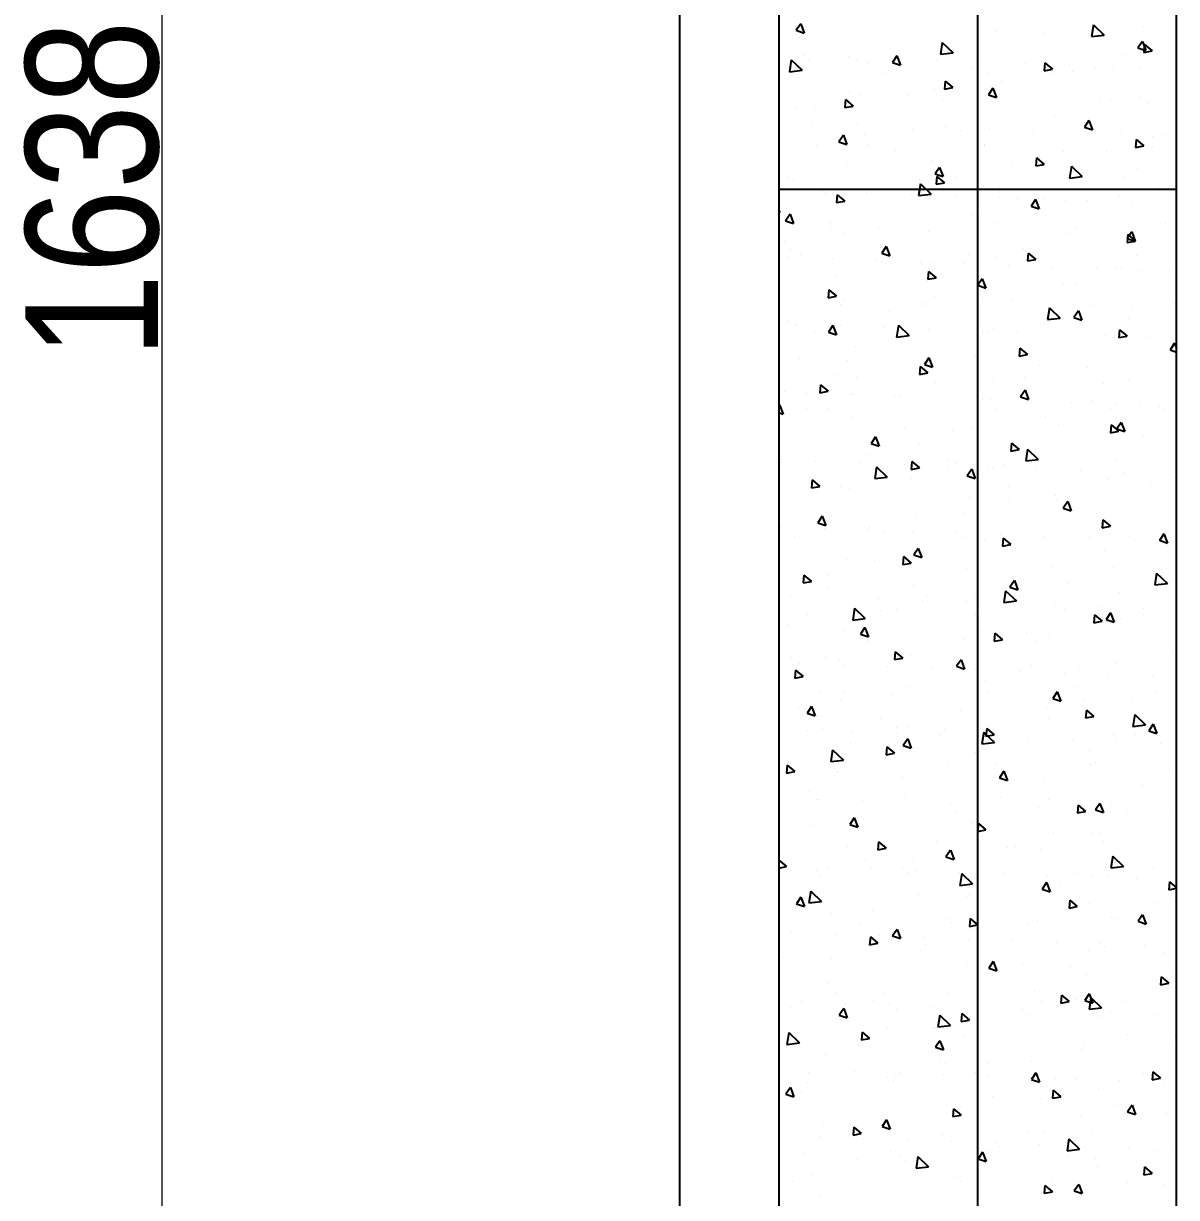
# Model space of a CAD drawing. Header units: millimetres. Extents: x 331487 to 517269, y 198509 to 399936.
# Drawn here: x 442009 to 442879, y 324615 to 325501 of the extents above; entities that cross this region are included whole.
import ezdxf

# ---------------------------------------------------------------- set-up
doc = ezdxf.new("R2010")
doc.units = ezdxf.units.MM
doc.header["$MEASUREMENT"] = 0
doc.layers.add('BEAM', color=1, linetype='Continuous', lineweight=5)
doc.layers.add('COLUMN', color=6, linetype='Continuous')
doc.layers.add('FOOTING', color=5, linetype='Continuous')
doc.styles.add('SWISCNBT', font='swissc.ttf')

msp = doc.modelspace()

# ---------------------------------------------------------------- linework, layer by layer
at = {"layer": 'BEAM', "color": 169}
msp.add_line((442113.82, 323741.51), (442113.82, 327010.51), dxfattribs=at)
at = {"layer": 'COLUMN'}
for p, q in [((442579.35, 327013.51), (442579.35, 323738.51)), ((442879.35, 323738.51), (442879.35, 327013.51))]:
    msp.add_line(p, q, dxfattribs=at)
at = {"layer": 'COLUMN', "color": 2, "linetype": 'Continuous'}
for p, q in [((442595.75, 325500.84), (442592.4, 325495.87)), ((442592.4, 325495.87), (442598.44, 325493.84)), ((442595.75, 325500.84), (442598.44, 325493.84)), ((442598.15, 325499.05), (442598.15, 325499.05)), ((442742.62, 325494.85), (442742.62, 325494.85)), ((442778.76, 325493.58), (442778.76, 325493.58)), ((442816.59, 325500.04), (442815.21, 325491.14)), ((442816.58, 325500.04), (442824.7, 325492.25)), ((442854.3, 325498.55), (442854.3, 325498.55)), ((442595.09, 325490.42), (442595.09, 325490.42)), ((442702.62, 325486.78), (442701.24, 325477.88)), ((442702.62, 325486.78), (442710.74, 325478.99)), ((442750.11, 325484.53), (442750.11, 325484.53)), ((442815.21, 325491.14), (442824.7, 325492.25)), ((442853.56, 325487.54), (442850.2, 325482.56)), ((442853.56, 325487.54), (442856.25, 325480.53)), ((442855.23, 325485.19), (442854.71, 325479.22)), ((442855.23, 325485.2), (442860.98, 325480.37)), ((442598.6, 325477.2), (442598.6, 325477.2)), ((442631.89, 325475.98), (442631.89, 325475.98)), ((442668.27, 325476.51), (442664.91, 325471.53)), ((442668.27, 325476.51), (442670.96, 325469.51)), ((442701.24, 325477.88), (442710.74, 325478.99)), ((442708.16, 325483.28), (442708.16, 325483.28)), ((442840.86, 325477.46), (442840.86, 325477.46)), ((442850.2, 325482.57), (442856.25, 325480.54)), ((442854.71, 325479.22), (442860.97, 325480.38)), ((442588.66, 325473.52), (442587.28, 325464.63)), ((442588.66, 325473.52), (442596.77, 325465.74)), ((442597.86, 325467.47), (442597.86, 325467.47)), ((442601.45, 325474.01), (442601.45, 325474.01)), ((442637.59, 325472.74), (442637.59, 325472.74)), ((442645.92, 325470.52), (442645.92, 325470.52)), ((442664.91, 325471.54), (442670.95, 325469.51)), ((442665.18, 325474.77), (442665.18, 325474.77)), ((442698.47, 325473.55), (442698.47, 325473.55)), ((442724.49, 325467.17), (442724.49, 325467.17)), ((442731.76, 325472.33), (442731.76, 325472.33)), ((442765.05, 325471.12), (442765.05, 325471.12)), ((442780.01, 325471.32), (442779.49, 325465.34)), ((442779.49, 325465.34), (442785.75, 325466.5)), ((442780.01, 325471.32), (442785.76, 325466.5)), ((442782.06, 325468.54), (442782.06, 325468.54)), ((442798.34, 325469.9), (442798.34, 325469.9)), ((442818.2, 325467.27), (442818.2, 325467.27)), ((442831.62, 325468.69), (442831.62, 325468.69)), ((442851.12, 325466.88), (442851.12, 325466.88)), ((442864.91, 325467.47), (442864.91, 325467.47)), ((442587.28, 325464.63), (442596.78, 325465.73)), ((442657.53, 325463.34), (442657.53, 325463.34)), ((442704.8, 325457.44), (442704.27, 325451.47)), ((442704.8, 325457.44), (442710.54, 325452.62)), ((442736.68, 325463.45), (442736.68, 325463.45)), ((442784.16, 325463.04), (442784.16, 325463.04)), ((442801.21, 325465.06), (442801.21, 325465.06)), ((442632.49, 325449.44), (442632.49, 325449.44)), ((442697.02, 325451.05), (442697.02, 325451.05)), ((442704.27, 325451.47), (442710.54, 325452.63)), ((442740.78, 325452.18), (442737.43, 325447.2)), ((442740.78, 325452.18), (442743.47, 325445.18)), ((442747.6, 325456.98), (442747.6, 325456.98)), ((442629.58, 325443.57), (442629.05, 325437.59)), ((442629.58, 325443.57), (442635.32, 325438.75)), ((442640.89, 325447.71), (442640.89, 325447.71)), ((442677.04, 325446.43), (442677.04, 325446.43)), ((442702.53, 325443.21), (442702.53, 325443.21)), ((442737.43, 325447.21), (442743.47, 325445.18)), ((442821.5, 325442.23), (442821.5, 325442.23)), ((442829.16, 325442.91), (442829.16, 325442.91)), ((442852.04, 325445.17), (442852.04, 325445.17)), ((442857.65, 325440.96), (442857.65, 325440.96)), ((442592.84, 325437.03), (442592.84, 325437.03)), ((442606.44, 325436.14), (442606.44, 325436.14)), ((442629.05, 325437.59), (442635.32, 325438.75)), ((442747.85, 325431.15), (442747.85, 325431.15)), ((442605, 325426.69), (442605, 325426.69)), ((442638.29, 325425.47), (442638.29, 325425.47)), ((442671.58, 325424.25), (442671.58, 325424.25)), ((442704.87, 325423.04), (442704.87, 325423.04)), ((442787.04, 325430.67), (442787.04, 325430.67)), ((442813.3, 325427.85), (442809.94, 325422.87)), ((442809.94, 325422.87), (442815.98, 325420.85)), ((442813.3, 325427.85), (442815.99, 325420.84)), ((442838.61, 325424.08), (442838.61, 325424.08)), ((442628.01, 325416.82), (442624.65, 325411.84)), ((442628.01, 325416.82), (442630.69, 325409.82)), ((442643.67, 325417.14), (442643.67, 325417.14)), ((442680.33, 325421.4), (442680.33, 325421.4)), ((442716.48, 325420.13), (442716.48, 325420.13)), ((442738.16, 325421.82), (442738.16, 325421.82)), ((442771.45, 325420.61), (442771.45, 325420.61)), ((442804.74, 325419.39), (442804.74, 325419.39)), ((442838.03, 325418.17), (442838.03, 325418.17)), ((442848.96, 325413.47), (442848.44, 325407.49)), ((442848.96, 325413.47), (442854.7, 325408.65)), ((442860.94, 325415.93), (442860.94, 325415.93)), ((442871.32, 325416.96), (442871.32, 325416.96)), ((442607.87, 325409.15), (442607.87, 325409.15)), ((442624.65, 325411.85), (442630.69, 325409.82)), ((442645.88, 325409.83), (442645.88, 325409.83)), ((442667.54, 325405.02), (442667.54, 325405.02)), ((442734.42, 325410.07), (442734.42, 325410.07)), ((442734.5, 325408.85), (442734.5, 325408.85)), ((442794.17, 325404.72), (442794.17, 325404.72)), ((442798.95, 325411.68), (442798.95, 325411.68)), ((442826.49, 325404.36), (442826.49, 325404.36)), ((442848.43, 325407.49), (442854.7, 325408.65)), ((442861.13, 325408.56), (442861.13, 325408.56)), ((442630.24, 325396.05), (442630.24, 325396.05)), ((442694.77, 325397.67), (442694.77, 325397.67)), ((442773.74, 325399.59), (442773.22, 325393.62)), ((442773.74, 325399.59), (442779.48, 325394.77)), ((442697.16, 325387.52), (442703.21, 325385.49)), ((442700.52, 325392.49), (442697.17, 325387.51)), ((442700.52, 325392.49), (442703.21, 325385.48)), ((442719.77, 325395.09), (442719.77, 325395.09)), ((442755.92, 325393.82), (442755.92, 325393.82)), ((442773.21, 325393.62), (442779.48, 325394.77)), ((442800.03, 325393.31), (442798.66, 325384.42)), ((442800.03, 325393.32), (442808.15, 325385.53)), ((442849.78, 325391.78), (442849.78, 325391.78)), ((442585.92, 325385.19), (442585.92, 325385.19)), ((442590.58, 325383.65), (442590.58, 325383.65)), ((442686.07, 325380.05), (442684.69, 325371.16)), ((442685.32, 325383.53), (442685.32, 325383.53)), ((442686.07, 325380.06), (442694.18, 325372.27)), ((442697.99, 325379.74), (442704.26, 325380.9)), ((442698.52, 325385.72), (442698, 325379.74)), ((442698.52, 325385.72), (442704.27, 325380.9)), ((442712.54, 325384.89), (442712.54, 325384.89)), ((442745.6, 325377.77), (442745.6, 325377.77)), ((442798.66, 325384.42), (442808.15, 325385.52)), ((442839.17, 325384.6), (442839.17, 325384.6)), ((442865.93, 325378.05), (442865.93, 325378.05)), ((442612.5, 325374.75), (442612.5, 325374.75)), ((442614.75, 325372.99), (442614.75, 325372.99)), ((442623.3, 325371.84), (442622.78, 325365.87)), ((442623.3, 325371.84), (442629.05, 325367.02)), ((442645.79, 325373.53), (442645.79, 325373.53)), ((442679.08, 325372.32), (442679.08, 325372.32)), ((442684.69, 325371.16), (442694.19, 325372.27)), ((442712.37, 325371.1), (442712.37, 325371.1)), ((442745.66, 325369.88), (442745.66, 325369.88)), ((442836.35, 325370.7), (442836.35, 325370.7)), ((442622.77, 325365.87), (442629.04, 325367.02)), ((442641.41, 325363.76), (442641.41, 325363.76)), ((442759.21, 325368.79), (442759.21, 325368.79)), ((442773.04, 325368.15), (442769.68, 325363.18)), ((442769.68, 325363.18), (442775.72, 325361.16)), ((442773.04, 325368.16), (442775.72, 325361.15)), ((442778.95, 325368.67), (442778.95, 325368.67)), ((442795.36, 325367.51), (442795.36, 325367.51)), ((442812.23, 325367.45), (442812.23, 325367.45)), ((442845.52, 325366.24), (442845.52, 325366.24)), ((442878.81, 325365.02), (442878.81, 325365.02)), ((442579.35, 325359.85), (442580.22, 325359.01)), ((442579.35, 325358.91), (442580.22, 325359.01)), ((442587.74, 325357.13), (442584.39, 325352.15)), ((442584.39, 325352.16), (442590.43, 325350.13)), ((442587.74, 325357.13), (442590.43, 325350.13)), ((442724.76, 325357.22), (442724.76, 325357.22)), ((442732.17, 325356.69), (442732.17, 325356.69)), ((442796.7, 325358.3), (442796.7, 325358.3)), ((442617.88, 325350.83), (442617.88, 325350.83)), ((442618.05, 325347.95), (442618.05, 325347.95)), ((442627.98, 325342.67), (442627.98, 325342.67)), ((442654.19, 325346.68), (442654.19, 325346.68)), ((442677.55, 325346.7), (442677.55, 325346.7)), ((442692.51, 325344.28), (442692.51, 325344.28)), ((442744.51, 325350.53), (442744.51, 325350.53)), ((442798.66, 325342.48), (442798.66, 325342.48)), ((442804.18, 325346.41), (442804.18, 325346.41)), ((442845.55, 325343.82), (442842.2, 325338.85)), ((442845.55, 325343.82), (442848.24, 325336.82)), ((442871.14, 325350.24), (442871.14, 325350.24)), ((442583.59, 325336.39), (442583.59, 325336.39)), ((442834.8, 325341.21), (442834.8, 325341.21)), ((442842.15, 325335.77), (442848.42, 325336.92)), ((442842.68, 325341.74), (442842.16, 325335.77)), ((442842.19, 325338.85), (442848.24, 325336.82)), ((442842.68, 325341.74), (442848.43, 325336.92)), ((442847.53, 325338.4), (442847.53, 325338.4)), ((442586.25, 325324.62), (442586.25, 325324.62)), ((442588.33, 325330.27), (442588.33, 325330.27)), ((442595.93, 325326.87), (442595.93, 325326.87)), ((442660.26, 325332.8), (442656.9, 325327.82)), ((442656.9, 325327.82), (442662.95, 325325.8)), ((442660.26, 325332.8), (442662.95, 325325.79)), ((442722.55, 325326.57), (442722.55, 325326.57)), ((442764.2, 325330.91), (442764.2, 325330.91)), ((442767.46, 325327.87), (442766.94, 325321.89)), ((442767.46, 325327.87), (442773.21, 325323.05)), ((442849.18, 325326.28), (442849.18, 325326.28)), ((442619.54, 325323.4), (442619.54, 325323.4)), ((442652.83, 325322.19), (442652.83, 325322.19)), ((442657.49, 325321.65), (442657.49, 325321.65)), ((442686.12, 325320.97), (442686.12, 325320.97)), ((442693.63, 325320.37), (442693.63, 325320.37)), ((442719.41, 325319.76), (442719.41, 325319.76)), ((442743.34, 325324.39), (442743.34, 325324.39)), ((442752.7, 325318.54), (442752.7, 325318.54)), ((442766.94, 325321.89), (442773.2, 325323.05)), ((442785.99, 325317.32), (442785.99, 325317.32)), ((442819.28, 325316.11), (442819.28, 325316.11)), ((442834.1, 325317.32), (442834.1, 325317.32)), ((442838.1, 325316.17), (442838.1, 325316.17)), ((442623.03, 325310.08), (442623.03, 325310.08)), ((442639.16, 325310.37), (442639.16, 325310.37)), ((442692.24, 325313.99), (442691.72, 325308.02)), ((442691.72, 325308.02), (442697.98, 325309.17)), ((442692.24, 325313.99), (442697.99, 325309.17)), ((442732.77, 325308.46), (442729.42, 325303.49)), ((442732.77, 325308.46), (442735.46, 325301.46)), ((442852.56, 325314.89), (442852.56, 325314.89)), ((442874.24, 325314.9), (442874.24, 325314.9)), ((442617.03, 325300.12), (442616.5, 325294.14)), ((442617.03, 325300.12), (442622.77, 325295.3)), ((442729.42, 325303.49), (442735.46, 325301.47)), ((442729.91, 325303.3), (442729.91, 325303.3)), ((442794.44, 325304.91), (442794.44, 325304.91)), ((442803.64, 325304.61), (442803.64, 325304.61)), ((442616.5, 325294.14), (442622.77, 325295.3)), ((442625.73, 325289.29), (442625.73, 325289.29)), ((442627.89, 325292.51), (442627.89, 325292.51)), ((442690.26, 325290.9), (442690.26, 325290.9)), ((442696.93, 325295.34), (442696.93, 325295.34)), ((442733.07, 325294.07), (442733.07, 325294.07)), ((442754.52, 325292.22), (442754.52, 325292.22)), ((442877.54, 325289.87), (442877.54, 325289.87)), ((442662.47, 325283.77), (442662.47, 325283.77)), ((442687.56, 325288.38), (442687.56, 325288.38)), ((442783.48, 325286.59), (442782.1, 325277.69)), ((442783.48, 325286.59), (442791.6, 325278.8)), ((442805.29, 325284.13), (442801.93, 325279.16)), ((442805.29, 325284.13), (442807.98, 325277.13)), ((442814.19, 325288.09), (442814.19, 325288.09)), ((442845.27, 325285.02), (442845.27, 325285.02)), ((442586.07, 325276.89), (442586.07, 325276.89)), ((442591.91, 325273.23), (442591.91, 325273.23)), ((442592.65, 325274.11), (442592.65, 325274.11)), ((442620, 325273.1), (442616.64, 325268.13)), ((442620, 325273.11), (442622.69, 325266.1)), ((442625.94, 325272.89), (442625.94, 325272.89)), ((442659.23, 325271.68), (442659.23, 325271.68)), ((442669.52, 325273.33), (442668.14, 325264.44)), ((442669.52, 325273.33), (442677.63, 325265.55)), ((442782.1, 325277.69), (442791.6, 325278.8)), ((442801.93, 325279.16), (442807.98, 325277.13)), ((442843.08, 325278.3), (442843.08, 325278.3)), ((442605.94, 325268.55), (442605.94, 325268.55)), ((442616.64, 325268.13), (442622.68, 325266.11)), ((442668.14, 325264.44), (442677.64, 325265.54)), ((442692.52, 325270.46), (442692.52, 325270.46)), ((442725.81, 325269.25), (442725.81, 325269.25)), ((442732.57, 325268.25), (442732.57, 325268.25)), ((442736.37, 325269.03), (442736.37, 325269.03)), ((442741.09, 325271.01), (442741.09, 325271.01)), ((442759.1, 325268.03), (442759.1, 325268.03)), ((442772.51, 325267.76), (442772.51, 325267.76)), ((442792.39, 325266.81), (442792.39, 325266.81)), ((442825.68, 325265.6), (442825.68, 325265.6)), ((442831.84, 325263.93), (442831.84, 325263.93)), ((442835.88, 325264.04), (442842.15, 325265.2)), ((442836.41, 325270.02), (442835.89, 325264.04)), ((442836.41, 325270.02), (442842.15, 325265.2)), ((442858.97, 325264.38), (442858.97, 325264.38)), ((442859.19, 325267.96), (442859.19, 325267.96)), ((442636.9, 325256.99), (442636.9, 325256.99)), ((442701.91, 325257.47), (442701.91, 325257.47)), ((442761.19, 325256.14), (442760.67, 325250.16)), ((442761.19, 325256.14), (442766.93, 325251.32)), ((442877.8, 325259.8), (442874.45, 325254.83)), ((442874.45, 325254.83), (442879.35, 325253.19)), ((442877.8, 325259.8), (442879.35, 325255.78)), ((442595.2, 325248.2), (442595.2, 325248.2)), ((442631.35, 325246.92), (442631.35, 325246.92)), ((442692.51, 325248.77), (442689.16, 325243.8)), ((442692.51, 325248.77), (442695.2, 325241.77)), ((442727.66, 325249.92), (442727.66, 325249.92)), ((442760.66, 325250.17), (442766.93, 325251.32)), ((442792.19, 325251.53), (442792.19, 325251.53)), ((442685.44, 325236.29), (442691.71, 325237.45)), ((442685.97, 325242.27), (442685.45, 325236.29)), ((442685.97, 325242.27), (442691.72, 325237.45)), ((442688, 325237.52), (442688, 325237.52)), ((442689.16, 325243.8), (442695.2, 325241.77)), ((442775.81, 325242.72), (442775.81, 325242.72)), ((442811.96, 325241.45), (442811.96, 325241.45)), ((442610.75, 325228.39), (442610.23, 325222.41)), ((442610.75, 325228.39), (442616.5, 325223.57)), ((442623.47, 325235.91), (442623.47, 325235.91)), ((442637.9, 325234.19), (442637.9, 325234.19)), ((442697.57, 325230.06), (442697.57, 325230.06)), ((442741.36, 325231.16), (442741.36, 325231.16)), ((442764.53, 325233.9), (442764.53, 325233.9)), ((442824.2, 325229.77), (442824.2, 325229.77)), ((442843.02, 325231.64), (442843.02, 325231.64)), ((442583.82, 325223.5), (442583.82, 325223.5)), ((442600.15, 325222.17), (442600.15, 325222.17)), ((442610.22, 325222.42), (442616.49, 325223.57)), ((442633.44, 325220.95), (442633.44, 325220.95)), ((442634.64, 325221.89), (442634.64, 325221.89)), ((442666.73, 325219.74), (442666.73, 325219.74)), ((442670.79, 325220.62), (442670.79, 325220.62)), ((442700.02, 325218.52), (442700.02, 325218.52)), ((442765.03, 325224.44), (442761.67, 325219.47)), ((442761.67, 325219.47), (442767.71, 325217.44)), ((442765.03, 325224.44), (442767.72, 325217.44)), ((442579.74, 325213.41), (442579.35, 325212.84)), ((442579.74, 325213.41), (442582.42, 325206.41)), ((442600.19, 325210.32), (442600.19, 325210.32)), ((442615.95, 325210.23), (442615.95, 325210.23)), ((442733.31, 325217.31), (442733.31, 325217.31)), ((442738.83, 325217.62), (442738.83, 325217.62)), ((442742.58, 325209.94), (442742.58, 325209.94)), ((442766.6, 325216.09), (442766.6, 325216.09)), ((442799.89, 325214.87), (442799.89, 325214.87)), ((442815.25, 325216.42), (442815.25, 325216.42)), ((442829.59, 325210.55), (442829.59, 325210.55)), ((442833.18, 325213.66), (442833.18, 325213.66)), ((442851.4, 325215.14), (442851.4, 325215.14)), ((442866.46, 325212.44), (442866.46, 325212.44)), ((442869.2, 325209.64), (442869.2, 325209.64)), ((442579.35, 325207.45), (442582.42, 325206.42)), ((442634.65, 325203.61), (442634.65, 325203.61)), ((442780.8, 325204.85), (442780.8, 325204.85)), ((442674.08, 325195.58), (442674.08, 325195.58)), ((442710.23, 325194.31), (442710.23, 325194.31)), ((442725.4, 325196.54), (442725.4, 325196.54)), ((442789.93, 325198.15), (442789.93, 325198.15)), ((442829.6, 325192.32), (442835.87, 325193.47)), ((442830.13, 325198.29), (442829.61, 325192.31)), ((442830.13, 325198.29), (442835.88, 325193.47)), ((442837.54, 325200.11), (442834.19, 325195.14)), ((442834.19, 325195.14), (442840.23, 325193.11)), ((442837.54, 325200.11), (442840.23, 325193.11)), ((442639.63, 325184.02), (442639.63, 325184.02)), ((442648.89, 325184.11), (442654.94, 325182.08)), ((442652.25, 325189.08), (442648.9, 325184.11)), ((442652.25, 325189.08), (442654.94, 325182.08)), ((442685.75, 325184.14), (442685.75, 325184.14)), ((442754.91, 325184.42), (442754.39, 325178.44)), ((442754.91, 325184.42), (442760.66, 325179.6)), ((442854.69, 325190.11), (442854.69, 325190.11)), ((442621.21, 325182.52), (442621.21, 325182.52)), ((442647.91, 325175.87), (442647.91, 325175.87)), ((442754.39, 325178.44), (442760.65, 325179.6)), ((442766.93, 325179.86), (442765.55, 325170.97)), ((442766.93, 325179.87), (442775.04, 325172.08)), ((442774.54, 325175.58), (442774.54, 325175.58)), ((442820.24, 325178.54), (442820.24, 325178.54)), ((442840.76, 325178.25), (442840.76, 325178.25)), ((442580.95, 325172.04), (442580.95, 325172.04)), ((442581.56, 325170.12), (442581.56, 325170.12)), ((442607.19, 325170.83), (442607.19, 325170.83)), ((442640.48, 325169.61), (442640.48, 325169.61)), ((442652.97, 325166.61), (442651.59, 325157.71)), ((442652.96, 325166.61), (442661.08, 325158.82)), ((442673.77, 325168.4), (442673.77, 325168.4)), ((442679.69, 325170.54), (442679.17, 325164.56)), ((442679.17, 325164.57), (442685.43, 325165.72)), ((442679.69, 325170.54), (442685.44, 325165.72)), ((442707.06, 325167.18), (442707.06, 325167.18)), ((442707.58, 325171.74), (442707.58, 325171.74)), ((442713.52, 325169.28), (442713.52, 325169.28)), ((442740.35, 325165.96), (442740.35, 325165.96)), ((442749.67, 325168), (442749.67, 325168)), ((442765.55, 325170.97), (442775.05, 325172.07)), ((442834.21, 325171.45), (442834.21, 325171.45)), ((442604.48, 325156.67), (442603.95, 325150.69)), ((442604.48, 325156.67), (442610.22, 325151.84)), ((442651.59, 325157.71), (442661.08, 325158.82)), ((442679.07, 325157.71), (442679.07, 325157.71)), ((442724.77, 325164.75), (442721.41, 325159.78)), ((442721.41, 325159.78), (442727.45, 325157.75)), ((442724.77, 325164.75), (442727.45, 325157.75)), ((442736.58, 325164.24), (442736.58, 325164.24)), ((442773.64, 325164.75), (442773.64, 325164.75)), ((442806.93, 325163.53), (442806.93, 325163.53)), ((442827.33, 325157.17), (442827.33, 325157.17)), ((442840.22, 325162.32), (442840.22, 325162.32)), ((442873.51, 325161.1), (442873.51, 325161.1)), ((442603.95, 325150.69), (442610.21, 325151.85)), ((442625.96, 325151.91), (442625.96, 325151.91)), ((442632.39, 325150.23), (442632.39, 325150.23)), ((442752.59, 325151.62), (442752.59, 325151.62)), ((442859.68, 325152.24), (442859.68, 325152.24)), ((442879.22, 325151.32), (442879.22, 325151.32)), ((442608.5, 325147.17), (442608.5, 325147.17)), ((442723.14, 325143.16), (442723.14, 325143.16)), ((442752.97, 325142.97), (442752.97, 325142.97)), ((442787.68, 325144.77), (442787.68, 325144.77)), ((442789.11, 325141.7), (442789.11, 325141.7)), ((442797.28, 325140.42), (442793.93, 325135.45)), ((442797.28, 325140.42), (442799.97, 325133.42)), ((442683.49, 325130.75), (442683.49, 325130.75)), ((442718.51, 325131.4), (442718.51, 325131.4)), ((442793.92, 325135.45), (442799.97, 325133.42)), ((442580.3, 325121.53), (442580.3, 325121.53)), ((442611.99, 325129.39), (442608.63, 325124.42)), ((442608.63, 325124.42), (442614.67, 325122.39)), ((442611.8, 325122.13), (442611.8, 325122.13)), ((442611.99, 325129.39), (442614.68, 325122.39)), ((442618.96, 325129.14), (442618.96, 325129.14)), ((442647.94, 325120.86), (442647.94, 325120.86)), ((442823.86, 325126.56), (442823.33, 325120.59)), ((442823.33, 325120.59), (442829.6, 325121.75)), ((442823.86, 325126.57), (442829.6, 325121.74)), ((442838.51, 325124.87), (442838.51, 325124.87)), ((442590.96, 325113.72), (442590.96, 325113.72)), ((442613.59, 325120.32), (442613.59, 325120.32)), ((442646.88, 325119.1), (442646.88, 325119.1)), ((442657.92, 325117.55), (442657.92, 325117.55)), ((442680.17, 325117.88), (442680.17, 325117.88)), ((442713.46, 325116.67), (442713.46, 325116.67)), ((442717.59, 325113.43), (442717.59, 325113.43)), ((442746.75, 325115.45), (442746.75, 325115.45)), ((442748.64, 325112.69), (442748.12, 325106.71)), ((442748.64, 325112.69), (442754.38, 325107.87)), ((442780.04, 325114.24), (442780.04, 325114.24)), ((442784.55, 325117.26), (442784.55, 325117.26)), ((442792.41, 325116.66), (442792.41, 325116.66)), ((442813.33, 325113.02), (442813.33, 325113.02)), ((442828.55, 325115.39), (442828.55, 325115.39)), ((442844.22, 325113.13), (442844.22, 325113.13)), ((442869.8, 325116.09), (442866.44, 325111.11)), ((442869.8, 325116.09), (442872.48, 325109.09)), ((442684.5, 325105.06), (442681.15, 325100.09)), ((442684.5, 325105.06), (442687.19, 325098.06)), ((442734.32, 325110.86), (442734.32, 325110.86)), ((442748.11, 325106.71), (442754.38, 325107.87)), ((442757.95, 325105.1), (442757.95, 325105.1)), ((442825.08, 325103.79), (442825.08, 325103.79)), ((442846.62, 325111.8), (442846.62, 325111.8)), ((442866.44, 325111.12), (442872.48, 325109.09)), ((442630.14, 325096.85), (442630.14, 325096.85)), ((442651.24, 325095.83), (442651.24, 325095.83)), ((442673.42, 325098.81), (442672.9, 325092.84)), ((442673.42, 325098.81), (442679.16, 325093.99)), ((442681.15, 325100.09), (442687.19, 325098.06)), ((442687.38, 325094.55), (442687.38, 325094.55)), ((442635.97, 325093.59), (442635.97, 325093.59)), ((442672.89, 325092.84), (442679.16, 325094)), ((442720.89, 325089.77), (442720.89, 325089.77)), ((442762.6, 325093.3), (442762.6, 325093.3)), ((442785.42, 325091.39), (442785.42, 325091.39)), ((442831.85, 325090.36), (442831.85, 325090.36)), ((442864.34, 325086.4), (442862.96, 325077.5)), ((442864.34, 325086.4), (442872.46, 325078.61)), ((442867.99, 325089.08), (442867.99, 325089.08)), ((442597.67, 325078.96), (442603.94, 325080.12)), ((442598.2, 325084.94), (442597.68, 325078.96)), ((442598.2, 325084.94), (442603.95, 325080.12)), ((442616.78, 325084.26), (442616.78, 325084.26)), ((442681.24, 325077.37), (442681.24, 325077.37)), ((442757.02, 325080.73), (442753.66, 325075.75)), ((442757.02, 325080.73), (442759.71, 325073.73)), ((442797.39, 325078.79), (442797.39, 325078.79)), ((442862.96, 325077.5), (442872.46, 325078.61)), ((442587.8, 325069.59), (442587.8, 325069.59)), ((442616.7, 325075.76), (442616.7, 325075.76)), ((442621.09, 325068.38), (442621.09, 325068.38)), ((442690.68, 325069.52), (442690.68, 325069.52)), ((442726.83, 325068.25), (442726.83, 325068.25)), ((442750.38, 325073.14), (442749, 325064.25)), ((442750.37, 325073.14), (442758.49, 325065.35)), ((442753.66, 325075.76), (442759.7, 325073.73)), ((442836.25, 325071.49), (442836.25, 325071.49)), ((442636.41, 325059.88), (442635.04, 325050.99)), ((442636.41, 325059.89), (442644.53, 325052.1)), ((442654.38, 325067.16), (442654.38, 325067.16)), ((442667.93, 325059.24), (442667.93, 325059.24)), ((442687.67, 325065.95), (442687.67, 325065.95)), ((442720.96, 325064.73), (442720.96, 325064.73)), ((442749, 325064.25), (442758.5, 325065.35)), ((442754.25, 325063.51), (442754.25, 325063.51)), ((442787.54, 325062.3), (442787.54, 325062.3)), ((442794.56, 325058.94), (442794.56, 325058.94)), ((442820.83, 325061.08), (442820.83, 325061.08)), ((442854.12, 325059.87), (442854.12, 325059.87)), ((442871.29, 325064.05), (442871.29, 325064.05)), ((442600.97, 325055.4), (442600.97, 325055.4)), ((442635.04, 325050.99), (442644.53, 325052.09)), ((442656.22, 325057.95), (442656.22, 325057.95)), ((442727.6, 325055.11), (442727.6, 325055.11)), ((442732.07, 325057.48), (442732.07, 325057.48)), ((442817.05, 325048.86), (442823.32, 325050.02)), ((442817.58, 325054.84), (442817.06, 325048.86)), ((442817.58, 325054.84), (442823.33, 325050.02)), ((442822.82, 325050.41), (442822.82, 325050.41)), ((442829.53, 325056.4), (442826.18, 325051.42)), ((442826.18, 325051.43), (442832.22, 325049.4)), ((442829.53, 325056.4), (442832.22, 325049.4)), ((442836.83, 325052.48), (442836.83, 325052.48)), ((442854.23, 325054.81), (442854.23, 325054.81)), ((442585.66, 325047.41), (442585.66, 325047.41)), ((442627.88, 325043.46), (442627.88, 325043.46)), ((442644.24, 325045.37), (442640.89, 325040.4)), ((442644.24, 325045.37), (442646.93, 325038.37)), ((442730.12, 325043.21), (442730.12, 325043.21)), ((442766.27, 325041.94), (442766.27, 325041.94)), ((442640.89, 325040.4), (442646.93, 325038.37)), ((442645.98, 325035.27), (442645.98, 325035.27)), ((442718.63, 325036.39), (442718.63, 325036.39)), ((442741.83, 325034.99), (442748.1, 325036.14)), ((442742.36, 325040.96), (442741.84, 325034.99)), ((442742.36, 325040.96), (442748.11, 325036.14)), ((442772.61, 325034.98), (442772.61, 325034.98)), ((442783.17, 325038), (442783.17, 325038)), ((442667.14, 325027.09), (442666.62, 325021.11)), ((442667.14, 325027.09), (442672.89, 325022.27)), ((442678.98, 325023.99), (442678.98, 325023.99)), ((442695.67, 325031.65), (442695.67, 325031.65)), ((442876.28, 325026.18), (442876.28, 325026.18)), ((442588.95, 325022.38), (442588.95, 325022.38)), ((442594.84, 325018.25), (442594.84, 325018.25)), ((442614.45, 325022.38), (442614.45, 325022.38)), ((442625.1, 325021.11), (442625.1, 325021.11)), ((442628.13, 325017.03), (442628.13, 325017.03)), ((442661.42, 325015.82), (442661.42, 325015.82)), ((442666.62, 325021.11), (442672.88, 325022.27)), ((442694.71, 325014.6), (442694.71, 325014.6)), ((442716.76, 325021.04), (442713.4, 325016.06)), ((442713.4, 325016.07), (442719.44, 325014.04)), ((442716.76, 325021.04), (442719.44, 325014.04)), ((442769.56, 325016.91), (442769.56, 325016.91)), ((442805.71, 325015.63), (442805.71, 325015.63)), ((442834, 325018.11), (442834, 325018.11)), ((442591.92, 325013.21), (442591.4, 325007.24)), ((442591.4, 325007.24), (442597.66, 325008.39)), ((442591.92, 325013.21), (442597.67, 325008.39)), ((442728, 325013.39), (442728, 325013.39)), ((442761.29, 325012.17), (442761.29, 325012.17)), ((442794.58, 325010.95), (442794.58, 325010.95)), ((442827.87, 325009.74), (442827.87, 325009.74)), ((442861.16, 325008.52), (442861.16, 325008.52)), ((442610.98, 324997.08), (442610.98, 324997.08)), ((442677.95, 325000.92), (442677.95, 325000.92)), ((442729.81, 325004.09), (442729.81, 325004.09)), ((442735.11, 325005.34), (442735.11, 325005.34)), ((442804.57, 325000.62), (442804.57, 325000.62)), ((442820.56, 324997.02), (442820.56, 324997.02)), ((442625.62, 324990.08), (442625.62, 324990.08)), ((442628.39, 324996.07), (442628.39, 324996.07)), ((442664.54, 324994.8), (442664.54, 324994.8)), ((442737.61, 324996.79), (442737.61, 324996.79)), ((442789.27, 324996.71), (442785.92, 324991.73)), ((442785.92, 324991.74), (442791.96, 324989.71)), ((442789.27, 324996.71), (442791.96, 324989.71)), ((442809, 324990.6), (442809, 324990.6)), ((442845.15, 324989.33), (442845.15, 324989.33)), ((442864.24, 324996.49), (442864.24, 324996.49)), ((442593.94, 324984.51), (442593.94, 324984.51)), ((442603.98, 324985.68), (442600.62, 324980.7)), ((442600.62, 324980.71), (442606.67, 324978.68)), ((442603.98, 324985.68), (442606.67, 324978.68)), ((442716.38, 324983.01), (442716.38, 324983.01)), ((442780.91, 324984.62), (442780.91, 324984.62)), ((442811.31, 324983.11), (442810.78, 324977.14)), ((442811.31, 324983.11), (442817.05, 324978.29)), ((442847.79, 324979.67), (442846.41, 324970.78)), ((442847.79, 324979.68), (442855.9, 324971.89)), ((442655.99, 324976.96), (442655.99, 324976.96)), ((442676.72, 324970.61), (442676.72, 324970.61)), ((442774.55, 324979.03), (442774.55, 324979.03)), ((442782.62, 324976.66), (442782.62, 324976.66)), ((442810.78, 324977.14), (442817.05, 324978.29)), ((442846.41, 324970.78), (442855.91, 324971.88)), ((442861.79, 324972.38), (442858.43, 324967.4)), ((442861.79, 324972.38), (442864.47, 324965.37)), ((442601.24, 324967.74), (442601.24, 324967.74)), ((442612.19, 324969), (442612.19, 324969)), ((442634.53, 324966.52), (442634.53, 324966.52)), ((442667.82, 324965.31), (442667.82, 324965.31)), ((442667.84, 324969.77), (442667.84, 324969.77)), ((442701.11, 324964.09), (442701.11, 324964.09)), ((442703.98, 324968.49), (442703.98, 324968.49)), ((442733.83, 324966.42), (442732.45, 324957.52)), ((442733.82, 324966.42), (442741.94, 324958.63)), ((442734.4, 324962.88), (442734.4, 324962.88)), ((442735.56, 324963.26), (442741.83, 324964.42)), ((442736.09, 324969.24), (442735.57, 324963.26)), ((442736.09, 324969.24), (442741.83, 324964.42)), ((442767.69, 324961.66), (442767.69, 324961.66)), ((442831.74, 324964.73), (442831.74, 324964.73)), ((442848.44, 324964.29), (442848.44, 324964.29)), ((442858.43, 324967.4), (442864.47, 324965.38)), ((442619.86, 324953.16), (442618.48, 324944.26)), ((442619.86, 324953.16), (442627.98, 324945.37)), ((442633.38, 324958.2), (442633.38, 324958.2)), ((442660.87, 324955.36), (442660.35, 324949.39)), ((442660.87, 324955.36), (442666.61, 324950.54)), ((442676.49, 324961.35), (442673.14, 324956.37)), ((442673.14, 324956.38), (442679.18, 324954.35)), ((442676.49, 324961.35), (442679.18, 324954.35)), ((442732.45, 324957.52), (442741.94, 324958.63)), ((442800.98, 324960.44), (442800.98, 324960.44)), ((442813.99, 324952.73), (442813.99, 324952.73)), ((442834.27, 324959.23), (442834.27, 324959.23)), ((442867.56, 324958.01), (442867.56, 324958.01)), ((442618.48, 324944.26), (442627.98, 324945.37)), ((442660.34, 324949.39), (442666.61, 324950.54)), ((442727.56, 324950.71), (442727.56, 324950.71)), ((442585.12, 324935.51), (442591.39, 324936.67)), ((442585.65, 324941.49), (442585.13, 324935.51)), ((442585.65, 324941.49), (442591.4, 324936.67)), ((442620.99, 324938.76), (442620.99, 324938.76)), ((442623.37, 324936.7), (442623.37, 324936.7)), ((442687.96, 324942.6), (442687.96, 324942.6)), ((442707.28, 324943.46), (442707.28, 324943.46)), ((442743.42, 324942.19), (442743.42, 324942.19)), ((442749.01, 324937.02), (442745.65, 324932.04)), ((442747.62, 324938.47), (442747.62, 324938.47)), ((442749.01, 324937.02), (442751.7, 324930.01)), ((442814.58, 324942.3), (442814.58, 324942.3)), ((442818.31, 324943.64), (442818.31, 324943.64)), ((442874.25, 324938.17), (442874.25, 324938.17)), ((442672.82, 324931.89), (442672.82, 324931.89)), ((442714.12, 324929.63), (442714.12, 324929.63)), ((442745.65, 324932.04), (442751.7, 324930.02)), ((442778.65, 324931.24), (442778.65, 324931.24)), ((442853.43, 324926.42), (442853.43, 324926.42)), ((442602.25, 324921.35), (442602.25, 324921.35)), ((442666, 324918.64), (442666, 324918.64)), ((442674.47, 324917.22), (442674.47, 324917.22)), ((442746.72, 324917.15), (442746.72, 324917.15)), ((442792.63, 324918.34), (442792.63, 324918.34)), ((442608.74, 324915.8), (442608.74, 324915.8)), ((442609.94, 324915.61), (442609.94, 324915.61)), ((442642.03, 324914.58), (442642.03, 324914.58)), ((442675.32, 324913.37), (442675.32, 324913.37)), ((442708.61, 324912.15), (442708.61, 324912.15)), ((442741.9, 324910.94), (442741.9, 324910.94)), ((442775.19, 324909.72), (442775.19, 324909.72)), ((442782.86, 324915.88), (442782.86, 324915.88)), ((442805.03, 324911.39), (442804.51, 324905.41)), ((442805.03, 324911.39), (442810.78, 324906.57)), ((442808.48, 324908.5), (442808.48, 324908.5)), ((442821.52, 324912.68), (442818.17, 324907.71)), ((442821.52, 324912.68), (442824.21, 324905.68)), ((442829.49, 324911.34), (442829.49, 324911.34)), ((442636.23, 324901.66), (442632.88, 324896.68)), ((442636.23, 324901.66), (442638.92, 324894.66)), ((442712.26, 324905.59), (442712.26, 324905.59)), ((442804.5, 324905.41), (442810.77, 324906.57)), ((442818.17, 324907.71), (442824.21, 324905.69)), ((442841.77, 324907.29), (442841.77, 324907.29)), ((442875.06, 324906.07), (442875.06, 324906.07)), ((442605.55, 324896.32), (442605.55, 324896.32)), ((442632.88, 324896.69), (442638.92, 324894.66)), ((442641.69, 324895.04), (442641.69, 324895.04)), ((442725.3, 324897.33), (442725.3, 324897.33)), ((442729.28, 324891.54), (442735.55, 324892.69)), ((442729.81, 324897.51), (442729.29, 324891.53)), ((442729.81, 324897.51), (442735.56, 324892.69)), ((442786.16, 324890.84), (442786.16, 324890.84)), ((442621.11, 324883.32), (442621.11, 324883.32)), ((442654.59, 324883.64), (442654.07, 324877.66)), ((442654.59, 324883.64), (442660.34, 324878.82)), ((442697.97, 324884.28), (442697.97, 324884.28)), ((442816.05, 324890.26), (442816.05, 324890.26)), ((442822.3, 324889.57), (442822.3, 324889.57)), ((442824.6, 324883.98), (442824.6, 324883.98)), ((442631, 324880.45), (442631, 324880.45)), ((442654.07, 324877.66), (442660.33, 324878.82)), ((442708.75, 324877.33), (442705.39, 324872.35)), ((442708.75, 324877.33), (442711.44, 324870.32)), ((442711.87, 324876.24), (442711.87, 324876.24)), ((442751.7, 324879.28), (442751.7, 324879.28)), ((442757.63, 324880.15), (442757.63, 324880.15)), ((442776.4, 324877.86), (442776.4, 324877.86)), ((442831.24, 324872.95), (442829.86, 324864.06)), ((442831.23, 324872.95), (442839.35, 324865.16)), ((442579.37, 324869.76), (442579.35, 324869.46)), ((442579.35, 324863.88), (442585.11, 324864.94)), ((442579.37, 324869.76), (442585.12, 324864.94)), ((442582.49, 324865.67), (442582.49, 324865.67)), ((442615.78, 324864.46), (442615.78, 324864.46)), ((442644.99, 324870.01), (442644.99, 324870.01)), ((442681.14, 324868.74), (442681.14, 324868.74)), ((442705.39, 324872.35), (442711.43, 324870.33)), ((442825.6, 324864.54), (442825.6, 324864.54)), ((442829.86, 324864.06), (442839.36, 324865.16)), ((442607.68, 324862.23), (442607.68, 324862.23)), ((442610.54, 324858.44), (442610.54, 324858.44)), ((442649.07, 324863.24), (442649.07, 324863.24)), ((442672.21, 324863.84), (442672.21, 324863.84)), ((442676.01, 324860.32), (442676.01, 324860.32)), ((442682.36, 324862.03), (442682.36, 324862.03)), ((442715.65, 324860.81), (442715.65, 324860.81)), ((442717.27, 324859.69), (442715.9, 324850.8)), ((442717.27, 324859.7), (442725.39, 324851.91)), ((442748.94, 324859.59), (442748.94, 324859.59)), ((442782.23, 324858.38), (442782.23, 324858.38)), ((442802.64, 324860.02), (442802.64, 324860.02)), ((442815.52, 324857.16), (442815.52, 324857.16)), ((442827.23, 324857.96), (442827.23, 324857.96)), ((442848.81, 324855.95), (442848.81, 324855.95)), ((442861.75, 324863.26), (442861.75, 324863.26)), ((442603.31, 324846.43), (442601.93, 324837.54)), ((442603.31, 324846.44), (442611.42, 324838.65)), ((442715.9, 324850.8), (442725.39, 324851.9)), ((442781.26, 324852.99), (442777.91, 324848.02)), ((442777.91, 324848.02), (442783.95, 324846)), ((442781.26, 324852.99), (442783.95, 324845.99)), ((442791.14, 324852.97), (442791.14, 324852.97)), ((442873.98, 324853.54), (442873.45, 324847.56)), ((442873.45, 324847.56), (442879.35, 324848.65)), ((442873.98, 324853.54), (442879.35, 324849.03)), ((442595.97, 324841.97), (442592.62, 324836.99)), ((442595.97, 324841.97), (442598.66, 324834.96)), ((442601.93, 324837.54), (442611.43, 324838.64)), ((442684.43, 324843.7), (442684.43, 324843.7)), ((442720.58, 324842.43), (442720.58, 324842.43)), ((442723.04, 324843.95), (442723.04, 324843.95)), ((442798.76, 324839.66), (442798.23, 324833.68)), ((442798.76, 324839.66), (442804.5, 324834.84)), ((442865.04, 324838.23), (442865.04, 324838.23)), ((442878.33, 324838.49), (442878.33, 324838.49)), ((442592.61, 324837), (442598.66, 324834.97)), ((442618.86, 324829.93), (442618.86, 324829.93)), ((442649.98, 324832.14), (442649.98, 324832.14)), ((442798.23, 324833.69), (442804.5, 324834.84)), ((442813.8, 324836.88), (442813.8, 324836.88)), ((442853.78, 324828.66), (442850.42, 324823.69)), ((442853.78, 324828.66), (442856.47, 324821.66)), ((442579.41, 324821.6), (442579.41, 324821.6)), ((442581.35, 324826.26), (442581.35, 324826.26)), ((442641.01, 324822.13), (442641.01, 324822.13)), ((442707.98, 324825.96), (442707.98, 324825.96)), ((442709.61, 324822.86), (442709.61, 324822.86)), ((442723.54, 324825.79), (442723.01, 324819.81)), ((442723.01, 324819.81), (442729.28, 324820.97)), ((442723.54, 324825.79), (442729.28, 324820.96)), ((442767.64, 324821.83), (442767.64, 324821.83)), ((442774.14, 324824.47), (442774.14, 324824.47)), ((442830.59, 324826.66), (442830.59, 324826.66)), ((442834.61, 324825.67), (442834.61, 324825.67)), ((442850.42, 324823.69), (442856.46, 324821.66)), ((442588.89, 324815.16), (442588.89, 324815.16)), ((442622.18, 324813.95), (442622.18, 324813.95)), ((442648.32, 324811.91), (442647.8, 324805.93)), ((442648.32, 324811.91), (442654.06, 324807.09)), ((442655.47, 324812.73), (442655.47, 324812.73)), ((442668.49, 324817.63), (442665.13, 324812.66)), ((442665.13, 324812.66), (442671.17, 324810.64)), ((442668.49, 324817.63), (442671.17, 324810.63)), ((442688.76, 324811.51), (442688.76, 324811.51)), ((442723.87, 324817.4), (442723.87, 324817.4)), ((442760.02, 324816.12), (442760.02, 324816.12)), ((442605.43, 324808.85), (442605.43, 324808.85)), ((442647.79, 324805.94), (442654.06, 324807.09)), ((442669.96, 324810.46), (442669.96, 324810.46)), ((442686.02, 324802), (442686.02, 324802)), ((442689.42, 324805.83), (442689.42, 324805.83)), ((442722.05, 324810.3), (442722.05, 324810.3)), ((442755.34, 324809.08), (442755.34, 324809.08)), ((442788.63, 324807.87), (442788.63, 324807.87)), ((442821.92, 324806.65), (442821.92, 324806.65)), ((442824.97, 324804.58), (442824.97, 324804.58)), ((442855.21, 324805.43), (442855.21, 324805.43)), ((442582.7, 324796.56), (442582.7, 324796.56)), ((442618.85, 324795.29), (442618.85, 324795.29)), ((442741, 324793.3), (442737.65, 324788.33)), ((442741, 324793.3), (442743.69, 324786.3)), ((442812.65, 324801.7), (442812.65, 324801.7)), ((442870.03, 324800.36), (442870.03, 324800.36)), ((442720.79, 324790.57), (442720.79, 324790.57)), ((442737.64, 324788.33), (442743.69, 324786.3)), ((442763.31, 324791.09), (442763.31, 324791.09)), ((442799.46, 324789.82), (442799.46, 324789.82)), ((442876.07, 324785.11), (442876.07, 324785.11)), ((442616.6, 324776.55), (442616.6, 324776.55)), ((442728.86, 324779.52), (442728.86, 324779.52)), ((442811.54, 324783.49), (442811.54, 324783.49)), ((442867.17, 324775.83), (442873.44, 324776.99)), ((442867.7, 324781.81), (442867.18, 324775.83)), ((442867.7, 324781.81), (442873.45, 324776.99)), ((442591.36, 324767.94), (442591.36, 324767.94)), ((442622.15, 324770.26), (442622.15, 324770.26)), ((442658.29, 324768.98), (442658.29, 324768.98)), ((442707.36, 324769.48), (442707.36, 324769.48)), ((442717.99, 324767.64), (442717.99, 324767.64)), ((442771.89, 324771.09), (442771.89, 324771.09)), ((442792.48, 324767.93), (442791.96, 324761.96)), ((442792.48, 324767.94), (442798.23, 324763.11)), ((442813.52, 324768.97), (442810.16, 324764)), ((442813.52, 324768.97), (442816.2, 324761.97)), ((442844.62, 324767.35), (442844.62, 324767.35)), ((442587.69, 324758.69), (442587.69, 324758.69)), ((442596.39, 324763.22), (442596.39, 324763.22)), ((442628.22, 324757.94), (442624.87, 324752.97)), ((442628.22, 324757.94), (442630.91, 324750.94)), ((442629.68, 324762.01), (442629.68, 324762.01)), ((442651.02, 324763.81), (442651.02, 324763.81)), ((442662.97, 324760.79), (442662.97, 324760.79)), ((442696.26, 324759.58), (442696.26, 324759.58)), ((442729.55, 324758.36), (442729.55, 324758.36)), ((442777.65, 324763.51), (442777.65, 324763.51)), ((442791.95, 324761.96), (442798.22, 324763.12)), ((442802.75, 324764.78), (442802.75, 324764.78)), ((442810.16, 324764), (442816.2, 324761.97)), ((442814.69, 324766.23), (442813.31, 324757.33)), ((442813.31, 324757.33), (442822.8, 324758.44)), ((442814.68, 324766.23), (442822.8, 324758.44)), ((442838.9, 324763.51), (442838.9, 324763.51)), ((442603.17, 324755.47), (442603.17, 324755.47)), ((442624.87, 324752.97), (442630.91, 324750.95)), ((442667.7, 324757.08), (442667.7, 324757.08)), ((442700.72, 324752.97), (442699.34, 324744.07)), ((442700.72, 324752.97), (442708.84, 324745.18)), ((442716.73, 324748.08), (442723, 324749.24)), ((442717.26, 324754.06), (442716.74, 324748.08)), ((442717.26, 324754.06), (442723.01, 324749.24)), ((442762.84, 324757.14), (442762.84, 324757.14)), ((442768.3, 324753.22), (442768.3, 324753.22)), ((442796.13, 324755.93), (442796.13, 324755.93)), ((442822.72, 324751.2), (442822.72, 324751.2)), ((442829.42, 324754.71), (442829.42, 324754.71)), ((442862.71, 324753.5), (442862.71, 324753.5)), ((442642.04, 324740.18), (442641.52, 324734.21)), ((442642.04, 324740.18), (442647.79, 324735.36)), ((442661.59, 324743.95), (442661.59, 324743.95)), ((442696.03, 324743.68), (442696.03, 324743.68)), ((442697.73, 324742.68), (442697.73, 324742.68)), ((442699.34, 324744.07), (442708.84, 324745.18)), ((442822.66, 324743.39), (442822.66, 324743.39)), ((442586.76, 324739.71), (442585.38, 324730.82)), ((442585.38, 324730.82), (442594.88, 324731.92)), ((442586.76, 324739.71), (442594.87, 324731.92)), ((442627.13, 324732.38), (442627.13, 324732.38)), ((442641.51, 324734.21), (442647.78, 324735.37)), ((442700.74, 324733.61), (442697.38, 324728.64)), ((442700.74, 324733.61), (442703.43, 324726.61)), ((442718.53, 324737.18), (442718.53, 324737.18)), ((442842.2, 324738.48), (442842.2, 324738.48)), ((442873.82, 324731.72), (442873.82, 324731.72)), ((442878.34, 324737.2), (442878.34, 324737.2)), ((442614.35, 324723.17), (442614.35, 324723.17)), ((442697.38, 324728.64), (442703.43, 324726.61)), ((442807.74, 324726.91), (442807.74, 324726.91)), ((442809.29, 324730.11), (442809.29, 324730.11)), ((442701.03, 324717.64), (442701.03, 324717.64)), ((442705.1, 324716.1), (442705.1, 324716.1)), ((442737.17, 324716.37), (442737.17, 324716.37)), ((442769.63, 324717.71), (442769.63, 324717.71)), ((442601.37, 324709.62), (442601.37, 324709.62)), ((442603.43, 324711.88), (442603.43, 324711.88)), ((442636.72, 324710.66), (442636.72, 324710.66)), ((442661.03, 324705.49), (442661.03, 324705.49)), ((442666.57, 324706.07), (442666.57, 324706.07)), ((442670.01, 324709.45), (442670.01, 324709.45)), ((442703.3, 324708.23), (442703.3, 324708.23)), ((442728, 324709.32), (442728, 324709.32)), ((442736.59, 324707.02), (442736.59, 324707.02)), ((442769.88, 324705.8), (442769.88, 324705.8)), ((442773.25, 324709.28), (442769.9, 324704.31)), ((442773.25, 324709.28), (442775.94, 324702.28)), ((442787.66, 324705.2), (442787.66, 324705.2)), ((442803.17, 324704.58), (442803.17, 324704.58)), ((442854.63, 324709.03), (442854.63, 324709.03)), ((442861.43, 324710.08), (442860.9, 324704.11)), ((442860.9, 324704.11), (442867.17, 324705.26)), ((442861.43, 324710.08), (442867.17, 324705.26)), ((442587.96, 324698.25), (442584.61, 324693.28)), ((442587.96, 324698.25), (442590.65, 324691.25)), ((442600.91, 324702.08), (442600.91, 324702.08)), ((442665.45, 324703.7), (442665.45, 324703.7)), ((442769.9, 324704.31), (442775.94, 324702.28)), ((442786.21, 324696.21), (442785.68, 324690.23)), ((442786.21, 324696.21), (442791.95, 324691.39)), ((442820.46, 324697.81), (442820.46, 324697.81)), ((442836.46, 324703.37), (442836.46, 324703.37)), ((442847.18, 324700.6), (442847.18, 324700.6)), ((442869.75, 324702.15), (442869.75, 324702.15)), ((442584.61, 324693.28), (442590.65, 324691.25)), ((442596, 324695.53), (442596, 324695.53)), ((442740.47, 324691.33), (442740.47, 324691.33)), ((442776.61, 324690.06), (442776.61, 324690.06)), ((442785.68, 324690.23), (442791.95, 324691.39)), ((442579.41, 324685.66), (442579.41, 324685.66)), ((442706.01, 324679.77), (442706.01, 324679.77)), ((442706.04, 324685.36), (442706.04, 324685.36)), ((442710.99, 324682.33), (442710.46, 324676.36)), ((442710.99, 324682.33), (442716.73, 324677.51)), ((442716.28, 324683.8), (442716.28, 324683.8)), ((442832.67, 324685.07), (442832.67, 324685.07)), ((442845.77, 324684.95), (442842.41, 324679.98)), ((442842.41, 324679.98), (442848.46, 324677.95)), ((442845.77, 324684.95), (442848.46, 324677.95)), ((442871.56, 324678.34), (442871.56, 324678.34)), ((442599.3, 324670.5), (442599.3, 324670.5)), ((442612.09, 324669.79), (442612.09, 324669.79)), ((442635.45, 324669.23), (442635.45, 324669.23)), ((442660.48, 324673.92), (442657.12, 324668.95)), ((442660.48, 324673.92), (442663.17, 324666.92)), ((442710.46, 324676.36), (442716.73, 324677.51)), ((442807.03, 324676.73), (442807.03, 324676.73)), ((442609.84, 324661.37), (442609.84, 324661.37)), ((442635.24, 324662.48), (442641.51, 324663.64)), ((442635.77, 324668.46), (442635.25, 324662.48)), ((442635.77, 324668.46), (442641.51, 324663.64)), ((442657.12, 324668.95), (442663.16, 324666.92)), ((442702.85, 324662.72), (442702.85, 324662.72)), ((442767.38, 324664.33), (442767.38, 324664.33)), ((442779.91, 324665.03), (442779.91, 324665.03)), ((442816.06, 324663.75), (442816.06, 324663.75)), ((442643.12, 324660.15), (442643.12, 324660.15)), ((442676.41, 324658.94), (442676.41, 324658.94)), ((442709.7, 324657.72), (442709.7, 324657.72)), ((442742.99, 324656.51), (442742.99, 324656.51)), ((442745.46, 324653.46), (442745.46, 324653.46)), ((442776.28, 324655.29), (442776.28, 324655.29)), ((442798.13, 324659.5), (442796.76, 324650.61)), ((442796.76, 324650.61), (442806.25, 324651.71)), ((442798.13, 324659.51), (442806.25, 324651.72)), ((442809.57, 324654.07), (442809.57, 324654.07)), ((442842.86, 324652.86), (442842.86, 324652.86)), ((442876.15, 324651.64), (442876.15, 324651.64)), ((442598.66, 324648.7), (442598.66, 324648.7)), ((442611.38, 324651.3), (442611.38, 324651.3)), ((442638.74, 324644.19), (442638.74, 324644.19)), ((442663.19, 324650.31), (442663.19, 324650.31)), ((442671.05, 324647.17), (442671.05, 324647.17)), ((442674.89, 324642.92), (442674.89, 324642.92)), ((442684.17, 324646.24), (442682.79, 324637.35)), ((442684.17, 324646.25), (442692.28, 324638.46)), ((442732.99, 324649.59), (442729.64, 324644.62)), ((442729.64, 324644.62), (442735.68, 324642.59)), ((442732.99, 324649.59), (442735.68, 324642.59)), ((442738.01, 324651.01), (442738.01, 324651.01)), ((442797.67, 324646.88), (442797.67, 324646.88)), ((442818.21, 324644.43), (442818.21, 324644.43)), ((442864.64, 324650.71), (442864.64, 324650.71)), ((442682.79, 324637.35), (442692.29, 324638.45)), ((442819.35, 324638.72), (442819.35, 324638.72)), ((442855.15, 324638.36), (442854.63, 324632.38)), ((442855.15, 324638.36), (442860.9, 324633.54)), ((442855.5, 324637.45), (442855.5, 324637.45)), ((442589.42, 324627.34), (442589.42, 324627.34)), ((442604.29, 324632.63), (442604.29, 324632.63)), ((442714.02, 324630.42), (442714.02, 324630.42)), ((442716.05, 324627.04), (442716.05, 324627.04)), ((442784.9, 324627.15), (442784.9, 324627.15)), ((442805.51, 324625.26), (442802.15, 324620.28)), ((442805.51, 324625.26), (442808.2, 324618.26)), ((442842.68, 324626.75), (442842.68, 324626.75)), ((442854.62, 324632.38), (442860.89, 324633.54)), ((442869.31, 324624.96), (442869.31, 324624.96)), ((442609.84, 324616.4), (442609.84, 324616.4)), ((442678.18, 324617.89), (442678.18, 324617.89)), ((442714.33, 324616.61), (442714.33, 324616.61)), ((442779.4, 324618.51), (442785.67, 324619.66)), ((442779.93, 324624.48), (442779.41, 324618.51)), ((442779.93, 324624.48), (442785.68, 324619.66)), ((442802.15, 324620.29), (442808.19, 324618.26)), ((442804.78, 324623.35), (442804.78, 324623.35))]:
    msp.add_line(p, q, dxfattribs=at)
at = {"layer": 'FOOTING'}
for p, q in [((442504.35, 327088.51), (442504.35, 323663.51)), ((442729.35, 323738.51), (442729.35, 327013.51)), ((442579.35, 325376.01), (442879.35, 325376.01))]:
    msp.add_line(p, q, dxfattribs=at)

# ---------------------------------------------------------------- texts
at = {"layer": 'BEAM', "insert": (442061.49, 325376.01), "char_height": 100, "attachment_point": 5, "rotation": 90, "style": 'SWISCNBT'}
msp.add_mtext('\\A1;1638', dxfattribs=at)

doc.saveas('drawing.dxf')
